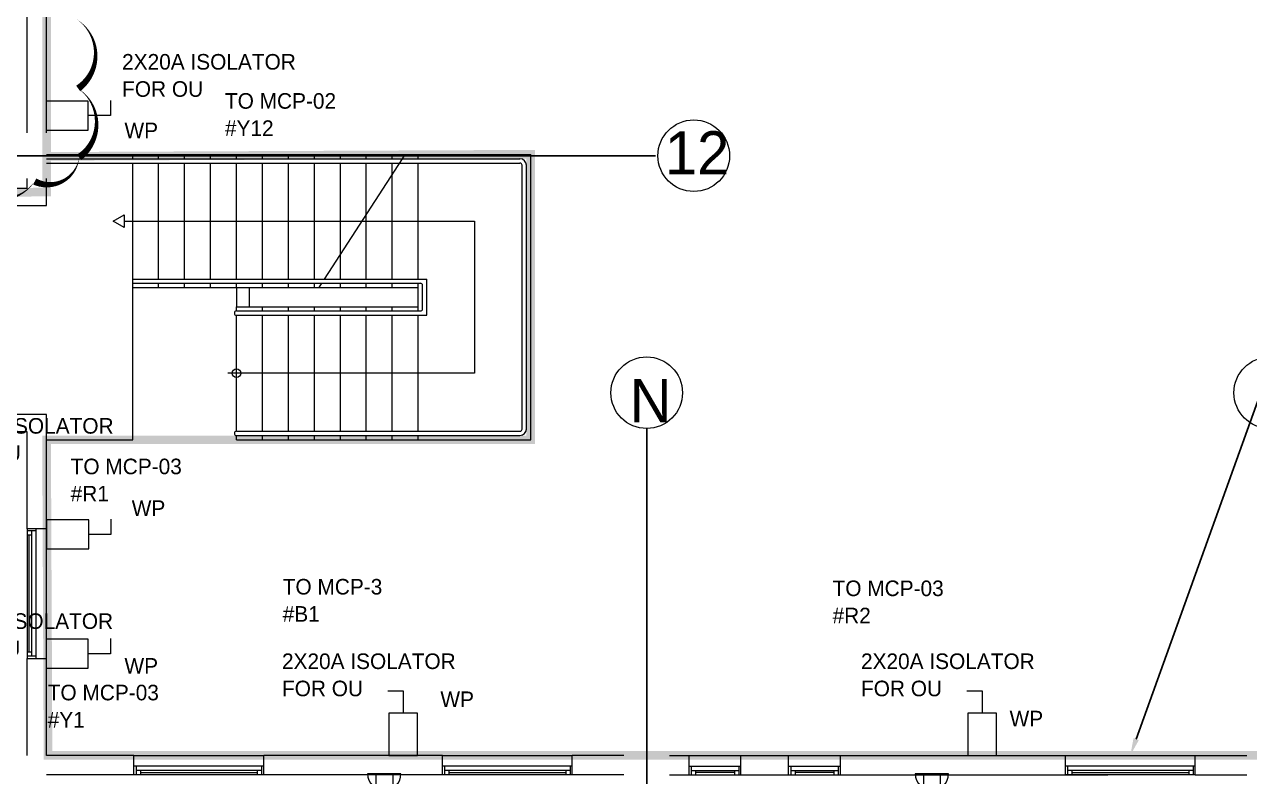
# Model space of a CAD drawing. Header units: metres. Extents: x 75097 to 220695, y -1557923 to -1361206.
# Drawn here: x 173723 to 187880, y -1455218 to -1446520 of the extents above; entities that cross this region are included whole.
import ezdxf
from ezdxf import colors
from ezdxf.entities.mleader import LeaderData, LeaderLine
from ezdxf.math import Vec2, Vec3

# ---------------------------------------------------------------- set-up
doc = ezdxf.new("R2010")
doc.units = ezdxf.units.M
doc.linetypes.add('DASHED2', pattern=[0.375, 0.25, -0.125])
doc.layers.get('0').update_dxf_attribs({"lineweight": 0})
for name, color, linetype, lineweight in [('A-100 - Copy$0$Aluminum', 8, 'Continuous', 0), ('A-100 - Copy$0$AxisBalloons_2', 8, 'Continuous', 0), ('A-100 - Copy$0$Proj', 8, 'Continuous', 0), ('A-100 - Copy$0$TEXT', 8, 'Continuous', 0), ('A-100 - Copy$0$Tiles', 8, 'Continuous', 0), ('A-100 - Copy$0$Walls', 8, 'Continuous', 0)]:
    doc.layers.add(name, color=color, linetype=linetype, lineweight=lineweight)
doc.layers.add('A-100 - Copy$0$axes', color=8, linetype='Continuous')
doc.layers.add('PD-VENT', color=8, linetype='Continuous')
for name, color, linetype, lineweight, true_color in [('E-POWR', 7, 'Continuous', 9, 0x4e7e3e), ('E-POWR-IDEN _1-100_', 7, 'Continuous', 9, 0x4e7e3e), ('REV 01', 7, 'Continuous', 0, 0xe41b4d)]:
    doc.layers.add(name, color=color, linetype=linetype, lineweight=lineweight, true_color=true_color)
doc.styles.add('A-100 - Copy$0$Standard', font='GOTHIC.TTF')
doc.styles.add('Optima_5', font='', dxfattribs={"height": 3.001645})
doc.styles.get("Standard").update_dxf_attribs({"font": 'GOTHIC.TTF'})
doc.styles.get('Optima_5').set_extended_font_data('Optima')

# ---------------------------------------------------------------- blocks, each defined once
blk = doc.blocks.new('GI-041_dwg__U120-3902841-GI-041')
at = {"layer": 'E-POWR', "flags": 128}
blk.add_lwpolyline([(-0.1145, 0), (0.1145, 0), (0.1145, 0.1572), (-0.1145, 0.1572)], close=True, dxfattribs=at)
blk.add_lwpolyline([(0.2354, 0.1613), (0.2354, 0.0786), (0.1145, 0.0786)], dxfattribs=at)
blk = doc.blocks.new('WALL OUTLET')
at = {"layer": 'E-POWR', "extrusion": (9.94399e-05, 4.90741e-07, 1)}
blk.add_line((-193, 0, 0), (193, 0, 0), dxfattribs=at)
blk.add_line((-193, 0, 0), (193, 0, 0), dxfattribs=at)
at = {"layer": 'E-POWR', "extrusion": (9.94399e-05, 4.90741e-07, 1), "elevation": 0}
for points in [[(-97, 0), (-97, 168)], [(97, 0), (97, 168)]]:
    blk.add_lwpolyline(points, dxfattribs=at)
at = {"layer": 'E-POWR', "extrusion": (9.94399e-05, 4.90741e-07, 1)}
blk.add_arc((0, 0, 0), 193, 359.9963, 179.9963, dxfattribs=at)
blk = doc.blocks.new('A-100 - Copy')
at = {"layer": 'A-100 - Copy$0$Aluminum'}
for p, q in [((173753.3, -1452352.7), (173753.3, -1453852.7)), ((173853.3, -1452377.7), (173753.3, -1452377.7)), ((173803.3, -1452427.7), (173753.3, -1452427.7)), ((173778.3, -1453777.7), (173778.3, -1452427.7)), ((173803.3, -1452377.7), (173803.3, -1453827.7)), ((173853.3, -1452352.7), (173853.3, -1453852.7)), ((173803.3, -1453777.7), (173753.3, -1453777.7)), ((173853.3, -1453827.7), (173753.3, -1453827.7)), ((176487.8, -1455097.7, 0), (174987.8, -1455097.7, 0)), ((175012.8, -1455097.7, 0), (175012.8, -1455197.7, 0)), ((176462.8, -1455097.7, -4.7), (176462.8, -1455197.7, -4.7)), ((180052.9, -1455097.7, 0), (178552.9, -1455097.7, 0)), ((178577.9, -1455097.7, 0), (178577.9, -1455197.7, 0)), ((180027.9, -1455097.7, -4.7), (180027.9, -1455197.7, -4.7)), ((181402.9, -1455097.7, 0), (182002.9, -1455097.7, 0)), ((181427.9, -1455097.7, 0), (181427.9, -1455197.7, 0)), ((181977.9, -1455097.7, 0), (181977.9, -1455197.7, 0)), ((182552.9, -1455097.7, 0), (183152.9, -1455097.7, 0)), ((182577.9, -1455097.7, 0), (182577.9, -1455197.7, 0)), ((183127.9, -1455097.7, 0), (183127.9, -1455197.7, 0)), ((187252.9, -1455097.7, 0), (185752.9, -1455097.7, 0)), ((185777.9, -1455097.7, 0), (185777.9, -1455197.7, 0)), ((187227.9, -1455097.7, -4.7), (187227.9, -1455197.7, -4.7)), ((176487.8, -1455197.7, 0), (174987.8, -1455197.7, 0)), ((176462.8, -1455147.7, 0), (175012.8, -1455147.7, 0)), ((175062.8, -1455147.7, 0), (175062.8, -1455197.7, 0)), ((175062.8, -1455172.7, 0), (176412.8, -1455172.7, 0)), ((176412.8, -1455147.7, -4.7), (176412.8, -1455197.7, -4.7)), ((180052.9, -1455197.7, 0), (178552.9, -1455197.7, 0)), ((180027.9, -1455147.7, 0), (178577.9, -1455147.7, 0)), ((178627.9, -1455147.7, 0), (178627.9, -1455197.7, 0)), ((178627.9, -1455172.7, 0), (179977.9, -1455172.7, 0)), ((179977.9, -1455147.7, -4.7), (179977.9, -1455197.7, -4.7)), ((181402.9, -1455197.7, 0), (182002.9, -1455197.7, 0)), ((181427.9, -1455147.7, 0), (181977.9, -1455147.7, 0)), ((181477.9, -1455147.7, 0), (181477.9, -1455197.7, 0)), ((181927.9, -1455172.7, 0), (181477.9, -1455172.7, 0)), ((181927.9, -1455147.7, 0), (181927.9, -1455197.7, 0)), ((182552.9, -1455197.7, 0), (183152.9, -1455197.7, 0)), ((182577.9, -1455147.7, 0), (183127.9, -1455147.7, 0)), ((182627.9, -1455147.7, 0), (182627.9, -1455197.7, 0)), ((183077.9, -1455172.7, 0), (182627.9, -1455172.7, 0)), ((183077.9, -1455147.7, 0), (183077.9, -1455197.7, 0)), ((184742.9, -1455197.7, -4.7), (186242.9, -1455197.7, -4.7)), ((187252.9, -1455197.7, 0), (185752.9, -1455197.7, 0)), ((187227.9, -1455147.7, 0), (185777.9, -1455147.7, 0)), ((185827.9, -1455147.7, 0), (185827.9, -1455197.7, 0)), ((185827.9, -1455172.7, 0), (187177.9, -1455172.7, 0)), ((187177.9, -1455147.7, -4.7), (187177.9, -1455197.7, -4.7))]:
    blk.add_line(p, q, dxfattribs=at)
at = {"layer": 'A-100 - Copy$0$axes'}
for p, q in [((181015.3, -1448037.7, 2.4), (83877.8, -1448037.7, 2.4)), ((180913.3, -1477297.4, 0), (180913.3, -1451192.7, 0))]:
    blk.add_line(p, q, dxfattribs=at)
at = {"layer": 'A-100 - Copy$0$AxisBalloons_2'}
for centre in [(181457.2, -1448037.7, 0), (180913.3, -1450778.8, 0), (188113.3, -1450778.8, 0)]:
    blk.add_circle(centre, 413.9, dxfattribs=at)
at = {"layer": 'A-100 - Copy$0$Proj'}
for p, q in [((173978.3, -1448023.8, 0), (178122.5, -1448023.8, 0)), ((174973.3, -1448073.8, 0), (174973.3, -1448023.8, 0)), ((175273.3, -1448073.8, 0), (175273.3, -1448023.8, 0)), ((175573.3, -1448073.8, 0), (175573.3, -1448023.8, 0)), ((175873.3, -1448073.8, 0), (175873.3, -1448023.8, 0)), ((176173.3, -1448073.8, 0), (176173.3, -1448023.8, 0)), ((176473.3, -1448073.8, 0), (176473.3, -1448023.8, 0)), ((176773.3, -1448073.8, 0), (176773.3, -1448023.8, 0)), ((177073.3, -1448073.8, 0), (177073.3, -1448023.8, 0)), ((177373.3, -1448073.8, 0), (177373.3, -1448023.8, 0)), ((178090.2, -1448073.8, 0), (178122.5, -1448023.8, 0)), ((178122.5, -1448023.8, 0), (179573.3, -1448023.8, 0)), ((178273.3, -1448073.8, 0), (178273.3, -1448023.8, 0)), ((179573.3, -1451323.8, 0), (179573.3, -1448023.8, 0)), ((173978.3, -1448073.8, 0), (178090.2, -1448073.8, 0)), ((173978.3, -1448123.8, 0), (178057.9, -1448123.8, 0)), ((174973.3, -1449563.8, 0), (174973.3, -1448123.8, 0)), ((175273.3, -1449463.8, 0), (175273.3, -1448123.8, 0)), ((175573.3, -1449463.8, 0), (175573.3, -1448123.8, 0)), ((175873.3, -1449463.8, 0), (175873.3, -1448123.8, 0)), ((176173.3, -1449463.8, 0), (176173.3, -1448123.8, 0)), ((176473.3, -1449463.8, 0), (176473.3, -1448123.8, 0)), ((176773.3, -1449463.8, 0), (176773.3, -1448123.8, 0)), ((177073.3, -1449463.8, 0), (177073.3, -1448123.8, 0)), ((177192.1, -1449463.8, 0), (178090.2, -1448073.8, 0)), ((177373.3, -1449463.8, 0), (177373.3, -1448123.8, 0)), ((178057.9, -1448123.8, 0), (179448.3, -1448123.8, 0)), ((178090.2, -1448073.8, 0), (179448.3, -1448073.8, 0)), ((178273.3, -1449463.8, 0), (178273.3, -1448123.8, 0)), ((179473.3, -1451198.8, 0), (179473.3, -1448148.8, 0)), ((179523.3, -1451198.8, 0), (179523.3, -1448148.8, 0)), ((177973.3, -1449463.8, 0), (177973.3, -1448254.8, 0)), ((177673.3, -1449463.8, 0), (177673.3, -1448719.1, 0)), ((174973.3, -1449463.8, 0), (177192.1, -1449463.8, 0)), ((177192.1, -1449463.8, 0), (178373.3, -1449463.8, 0)), ((178373.3, -1449883.8, 0), (178373.3, -1449463.8, 0)), ((174973.3, -1449513.8, 0), (177159.8, -1449513.8, 0)), ((174973.3, -1451323.8, 0), (174973.3, -1449513.8, 0)), ((174973.3, -1449563.8, 0), (178273.3, -1449563.8, 0)), ((175273.3, -1449563.8, 0), (175273.3, -1449513.8, 0)), ((175573.3, -1449563.8, 0), (175573.3, -1449513.8, 0)), ((175873.3, -1449563.8, 0), (175873.3, -1449513.8, 0)), ((176173.3, -1449563.8, 0), (176173.3, -1449513.8, 0)), ((176473.3, -1449563.8, 0), (176473.3, -1449513.8, 0)), ((176773.3, -1449563.8, 0), (176773.3, -1449513.8, 0)), ((177073.3, -1449563.8, 0), (177073.3, -1449513.8, 0)), ((177127.5, -1449563.8, 0), (177159.8, -1449513.8, 0)), ((177159.8, -1449513.8, 0), (178298.3, -1449513.8, 0)), ((177373.3, -1449563.8, 0), (177373.3, -1449513.8, 0)), ((177673.3, -1449563.8, 0), (177673.3, -1449513.8, 0)), ((177973.3, -1449563.8, 0), (177973.3, -1449513.8, 0)), ((178273.3, -1449833.8, 0), (178273.3, -1449513.8, 0)), ((178323.3, -1449808.8, 0), (178323.3, -1449538.8, 0)), ((176173.3, -1449833.8, 0), (176173.3, -1449783.8, 0)), ((176173.3, -1449783.8, 0), (178273.3, -1449783.8, 0)), ((176173.3, -1449833.8, 0), (178298.3, -1449833.8, 0)), ((176173.3, -1451223.8, 0), (176173.3, -1449883.8, 0)), ((176173.3, -1449883.8, 0), (178373.3, -1449883.8, 0)), ((176473.3, -1449833.8, 0), (176473.3, -1449783.8, 0)), ((176473.3, -1451223.8, 0), (176473.3, -1449883.8, 0)), ((176773.3, -1449833.8, 0), (176773.3, -1449783.8, 0)), ((176773.3, -1451223.8, 0), (176773.3, -1449883.8, 0)), ((177073.3, -1449833.8, 0), (177073.3, -1449783.8, 0)), ((177073.3, -1451223.8, 0), (177073.3, -1449883.8, 0)), ((177373.3, -1449833.8, 0), (177373.3, -1449783.8, 0)), ((177373.3, -1451223.8, 0), (177373.3, -1449883.8, 0)), ((177673.3, -1449833.8, 0), (177673.3, -1449783.8, 0)), ((177673.3, -1451223.8, 0), (177673.3, -1449883.8, 0)), ((177973.3, -1449833.8, 0), (177973.3, -1449783.8, 0)), ((177973.3, -1451223.8, 0), (177973.3, -1449883.8, 0)), ((178273.3, -1451223.8, 0), (178273.3, -1449883.8, 0)), ((176173.3, -1451223.8, 0), (179448.3, -1451223.8, 0)), ((176173.3, -1451273.8, 0), (179448.3, -1451273.8, 0)), ((176173.3, -1451323.8, 0), (176173.3, -1451273.8, 0)), ((176473.3, -1451323.8, 0), (176473.3, -1451273.8, 0)), ((176773.3, -1451323.8, 0), (176773.3, -1451273.8, 0)), ((177073.3, -1451323.8, 0), (177073.3, -1451273.8, 0)), ((177373.3, -1451323.8, 0), (177373.3, -1451273.8, 0)), ((177673.3, -1451323.8, 0), (177673.3, -1451273.8, 0)), ((177973.3, -1451323.8, 0), (177973.3, -1451273.8, 0)), ((178273.3, -1451323.8, 0), (178273.3, -1451273.8, 0)), ((173978.3, -1453852.7), (173978.3, -1452352.7)), ((174987.8, -1454972.7, 0), (176487.8, -1454972.7, 0)), ((178552.9, -1454972.7, 0), (180052.9, -1454972.7, 0)), ((181402.9, -1454972.7, 0), (182002.9, -1454972.7, 0)), ((182552.9, -1454972.7, 0), (183152.9, -1454972.7, 0)), ((185752.9, -1454972.7, 0), (187252.9, -1454972.7, 0))]:
    blk.add_line(p, q, dxfattribs=at)
for points, elevation in [([(177673.3, -1448073.8), (177673.3, -1448023.8)], 0), ([(177973.3, -1448073.8), (177973.3, -1448023.8)], 0), ([(177673.3, -1448719.1), (177673.3, -1448123.8)], 0), ([(177973.3, -1448254.8), (177973.3, -1448123.8)], 0), ([(174747.3, -1448793.8), (174873.3, -1448721), (174873.3, -1448866.5), (174747.3, -1448793.8)], 0), ([(174873.3, -1448793.8), (178923.3, -1448793.8), (178923.3, -1450553), (176073.3, -1450553)], 0), ([(176173.3, -1449563.8), (176173.3, -1449783.8)], 2.4)]:
    blk.add_lwpolyline(points, dxfattribs=dict(at, elevation=elevation))
for points in [[(173978.3, -1451323.8), (174973.3, -1451323.8)], [(176173.3, -1451323.8), (179573.3, -1451323.8)]]:
    blk.add_lwpolyline(points, dxfattribs=at)
blk.add_circle((176173.3, -1450553, 0), 50, dxfattribs=at)
for centre, radius, start, end in [((179448.3, -1448148.8, 0), 75, 0, 90), ((179448.3, -1448148.8, 0), 25, 0, 90), ((178298.3, -1449538.8, 0), 25, 0, 90), ((176173.3, -1449858.8, 0), 25, 90, 270), ((178298.3, -1449808.8, 0), 25, 270, 0), ((176173.3, -1451248.8, 0), 25, 90, 270), ((179448.3, -1451198.8, 0), 75, 270, 0), ((179448.3, -1451198.8, 0), 25, 270, 0)]:
    blk.add_arc(centre, radius, start, end, dxfattribs=at)
at = {"layer": 'A-100 - Copy$0$Tiles', "elevation": 2.4}
blk.add_lwpolyline([(176323.3, -1449783.8), (176323.3, -1449563.8)], dxfattribs=at)
at = {"layer": 'A-100 - Copy$0$Walls'}
for p, q in [((173753.3, -1447772.7, 0), (173753.3, -1446412.7, 0)), ((173978.3, -1447772.7, 0), (173978.3, -1446412.7, 0)), ((173753.3, -1448412.7, 0), (173753.3, -1448302.7, 0)), ((173978.3, -1448612.7, 0), (173978.3, -1448302.7, 0)), ((173548.3, -1448412.7, 2200), (173753.3, -1448412.7, 2200)), ((172933.3, -1448612.7, 0), (173978.3, -1448612.7, 0)), ((173978.3, -1451032.7), (172863.3, -1451032.7, 0)), ((173978.3, -1452352.7), (173978.3, -1451032.7)), ((173753.3, -1451232.7), (171075.6, -1451232.7, 0)), ((173753.3, -1452352.7), (173753.3, -1451232.7)), ((173978.3, -1452352.7), (173753.3, -1452352.7)), ((173753.3, -1454972.7), (173753.3, -1453852.7)), ((173753.3, -1453852.7), (173978.3, -1453852.7)), ((173978.3, -1454972.7), (173978.3, -1453852.7)), ((174987.8, -1454972.7, 0), (173978.3, -1454972.7, 0)), ((174987.8, -1455197.7, 0), (174987.8, -1454972.7, 0)), ((178552.9, -1454972.7, 0), (176487.8, -1454972.7, 0)), ((176487.8, -1455197.7, 0), (176487.8, -1454972.7, 0)), ((178552.9, -1455197.7, 0), (178552.9, -1454972.7, 0)), ((180648.3, -1454972.7, 0), (180052.9, -1454972.7, 0)), ((180052.9, -1455197.7, 0), (180052.9, -1454972.7, 0)), ((181178.3, -1454972.7, 0), (181402.9, -1454972.7, 0)), ((181402.9, -1455197.7, 0), (181402.9, -1454972.7, 0)), ((182002.9, -1454972.7, 0), (182552.9, -1454972.7, 0)), ((182002.9, -1455197.7, 0), (182002.9, -1454972.7, 0)), ((182552.9, -1455197.7, 0), (182552.9, -1454972.7, 0)), ((183152.9, -1454972.7, 0), (185752.9, -1454972.7, 0)), ((183152.9, -1455197.7, 0), (183152.9, -1454972.7, 0)), ((185752.9, -1455197.7, 0), (185752.9, -1454972.7, 0)), ((187252.9, -1454972.7, 0), (187848.3, -1454972.7, 0)), ((187252.9, -1455197.7, 0), (187252.9, -1454972.7, 0)), ((174987.8, -1455197.7, 0), (173978.3, -1455197.7, 0)), ((178552.9, -1455197.7, 0), (176487.8, -1455197.7, 0)), ((180648.3, -1455197.7, 0), (180052.9, -1455197.7, 0)), ((181178.3, -1455197.7, 0), (181402.9, -1455197.7, 0)), ((182002.9, -1455197.7, 0), (182552.9, -1455197.7, 0)), ((183152.9, -1455197.7, 0), (185752.9, -1455197.7, 0)), ((187252.9, -1455197.7, 0), (187848.3, -1455197.7, 0))]:
    blk.add_line(p, q, dxfattribs=at)
at = {"layer": 'A-100 - Copy$0$TEXT', "char_height": 500, "attachment_point": 1, "style": 'A-100 - Copy$0$Standard'}
for s, width, insert in [('12', 1.122, (181124.3, -1447754.9, 0)), ('N', 500, (180717.7, -1450620.9, 0))]:
    blk.add_mtext_dynamic_manual_height_columns(s, width=width, gutter_width=1, heights=[0], dxfattribs=dict(at, insert=insert))

msp = doc.modelspace()

# ---------------------------------------------------------------- linework, layer by layer
at = {"layer": 'E-POWR', "color": 240, "linetype": 'DASHED2', "ltscale": 500, "true_color": 0xf10e52, "const_width": 100}
for points, elevation in [([(115298.3, -1413281.4), (159313.3, -1413281.4), (159393.3, -1448612.7), (173978.3, -1448457.7), (173978.3, -1433902.7), (175258.3, -1433902.7), (175258.3, -1404237.7), (173964.3, -1404237.7), (173978.3, -1396822.7), (166814.4, -1396822.7), (166814.4, -1395572.7), (144628.7, -1395572.7), (144628.7, -1391327.7), (116969, -1391327.7), (116997.3, -1391802.7)], 2.4), ([(159393.3, -1448612.7), (159393.3, -1454972.7), (147820.4, -1454991.2), (147948, -1460991.2), (148420.5, -1460972.7), (148420.5, -1466760.4), (151756.7, -1466760.4), (151498.3, -1475532.7), (159048.3, -1475532.7), (159048.3, -1476893.7), (174041.3, -1476822.7), (174041.3, -1469902.7), (209947.3, -1469902.7), (209947.3, -1454972.7), (173995.3, -1454972.7), (173978.3, -1451323.8), (179573.3, -1451323.8), (179573.3, -1448020.8), (173978.3, -1448045.7)], 0)]:
    msp.add_lwpolyline(points, dxfattribs=dict(at, elevation=elevation))
at = {"layer": 'E-POWR', "const_width": 3, "elevation": 0}
msp.add_lwpolyline([(173978.3, -1451331.8), (173978.3, -1454974.7)], dxfattribs=at)

# ---------------------------------------------------------------- block references
at = {"color": 85, "xscale": 2127.341102341351, "yscale": 2127.341102341351, "zscale": 2127.341102341351}
for p in [(174216, -1447741, 0), (174221.9, -1452584.6), (174216, -1453965.2, 0)]:
    msp.add_blockref('GI-041_dwg__U120-3902841-GI-041', p, dxfattribs=at)
at = {"color": 85, "xscale": 2127.341102341351, "yscale": 2127.341102341351, "zscale": 2127.341102341351, "rotation": 89.99999999978158}
for p in [(178266.3, -1454729.1, 0), (184957.6, -1454729.1, 0)]:
    msp.add_blockref('GI-041_dwg__U120-3902841-GI-041', p, dxfattribs=at)
at = {"layer": 'PD-VENT', "color": 85, "rotation": 179.9959097644205}
for p in [(177881.1, -1455186.6, 0), (184209.9, -1455186.6, 0)]:
    msp.add_blockref('WALL OUTLET', p, dxfattribs=at)

# ---------------------------------------------------------------- texts
at = {"layer": 'E-POWR-IDEN _1-100_', "attachment_point": 1, "rotation": 360, "line_spacing_factor": 1.047943, "style": 'Optima_5'}
for s, insert, char_height, width in [('2X20A ISOLATOR\\PFOR OU', (174851.1, -1446861.8, 0), 180.099, 2475.925), ('TO MCP-02 \\P#Y12', (176039.6, -1447314.4), 180.1, 2475.925), ('WP', (174878.6, -1447655.4, 0), 180.1, 3.637978807091713e-12), ('2X20A ISOLATOR\\PFOR OU', (172745.1, -1451072.1, 0), 180.099, 2475.925), ('TO MCP-03 \\P#R1', (174256.7, -1451541.4), 180.1, 2475.925), ('WP', (174962.6, -1452024, 0), 180.1, 3.637978807091713e-12), ('TO MCP-3 \\P#B1', (176707.4, -1452932.5), 180.1, 2475.925), ('TO MCP-03 \\P#R2', (183061.5, -1452951), 180.1, 2475.925), ('2X20A ISOLATOR\\PFOR OU', (172739.2, -1453330.3, 0), 180.099, 2475.925), ('WP', (174878.6, -1453847.9, 0), 180.1, 3.637978807091713e-12), ('2X20A ISOLATOR\\PFOR OU', (176698.6, -1453794.6, 0), 180.099, 2475.925), ('2X20A ISOLATOR\\PFOR OU', (183390, -1453794.6, 0), 180.099, 2475.925), ('TO MCP-03 \\P#Y1', (173991.5, -1454156.4, 0), 180.1, 2475.925), ('WP', (178529.7, -1454234.4), 180.1, 3.637978807091713e-12), ('WP', (185107.4, -1454457.7), 180.1, 3.637978807091713e-12)]:
    msp.add_mtext(s, dxfattribs=dict(at, insert=insert, char_height=char_height, width=width))

# ---------------------------------------------------------------- leaders
at = {"layer": 'E-POWR'}
ml = msp.add_multileader_mtext('Standard', dxfattribs=at)
ml.set_content('LIGHTING IN THIS ZONE IS FED FROM LP-03\\PNORMAL POWER IN THIS ZONE IS FED FROM PP-03\\PUPS POWER SOCKET IN THIS ZONE IS FED FROM UPP-04\\PMECHANICAL EQUIPMENT IN THIS ZONE IS FED FROM MCP-03', color=256)
ml.set_leader_properties()
ml.build(insert=Vec2(0, 0))
ml.multileader.update_dxf_attribs({"text_right_attachment_type": 6, "dogleg_length": 200, "arrow_head_size": 200})
ctx = ml.context
ctx.base_point, ctx.char_height, ctx.arrow_head_size, ctx.landing_gap_size, ctx.plane_origin = Vec3(188554.3, -1449813, 0), 250, 200, 100, Vec3(187550.6, -1453252, 0)
ctx.right_attachment = 6
notes = []
notes.append((ctx, [(0, (1, 1, 0), (188354.3, -1449813, 0), (1, 0), 200, [(0, [(186502.9, -1454972.7, 0)], 0, [])])]))
ctx.mtext.insert, ctx.mtext.width, ctx.mtext.flow_direction = Vec3(188654.3, -1449684.9, 0), 9228.761, 5
for ctx, leaders in notes:
    for number, flags, end, landing, length, lines in leaders:
        leader = LeaderData()
        leader.index, (leader.has_last_leader_line, leader.has_dogleg_vector, leader.attachment_direction) = number, flags
        leader.last_leader_point, leader.dogleg_vector, leader.dogleg_length = Vec3(end), Vec3(landing), length
        for number, points, colour, breaks in lines:
            line = LeaderLine()
            line.index, line.vertices, line.color, line.breaks = number, Vec3.list(points), colors.encode_raw_color(colour), breaks
            leader.lines.append(line)
        ctx.leaders.append(leader)

# ---------------------------------------------------------------- next in the draw order: block references
msp.add_blockref('A-100 - Copy', (0, 0))

# ---------------------------------------------------------------- next in the draw order: linework, layer by layer
at = {"layer": 'REV 01', "color": 3, "elevation": 0}
msp.add_lwpolyline([(174333, -1446464.4, 0, 79.6, -0.5205671), (174343.9, -1447260.6, 0, 79.6, -0.5205671), (174354.8, -1448056.8, 0, 79.6, -0.5205671), (173841.3, -1448335.8, 0, 79.6, -0.5205671), (173045, -1448335.8, 0, 79.6, -0.5205671), (172248.7, -1448335.8, 0, 79.6, -0.5205671), (171452.4, -1448335.8, 0, 79.6, -0.5205671), (170656.1, -1448335.8, 0, 79.6, -0.5205671), (169859.8, -1448335.8, 0, 79.6, -0.5205671), (169063.6, -1448335.8, 0, 79.6, -0.5205671), (168267.3, -1448335.8, 0, 79.6, -0.5205671), (167471, -1448335.8, 0, 79.6, -0.5205671), (166674.7, -1448335.8, 0, 79.6, -0.5205671), (165878.4, -1448335.8, 0, 79.6, -0.5205671), (165082.1, -1448335.8, 0, 79.6, -0.5205671), (164285.8, -1448335.8, 0, 79.6, -0.5205671), (163489.5, -1448335.8, 0, 79.6, -0.5205671), (162693.3, -1448335.8, 0, 79.6, -0.5205671), (161897, -1448335.8, 0, 79.6, -0.5205671), (161736.7, -1447691, 0, 79.6, -0.5205671), (161725.7, -1446894.8, 0, 79.6, -0.5205671), (161714.8, -1446098.6, 0, 79.6, -0.5205671)], format="xyseb", dxfattribs=at)

doc.saveas('drawing.dxf')
